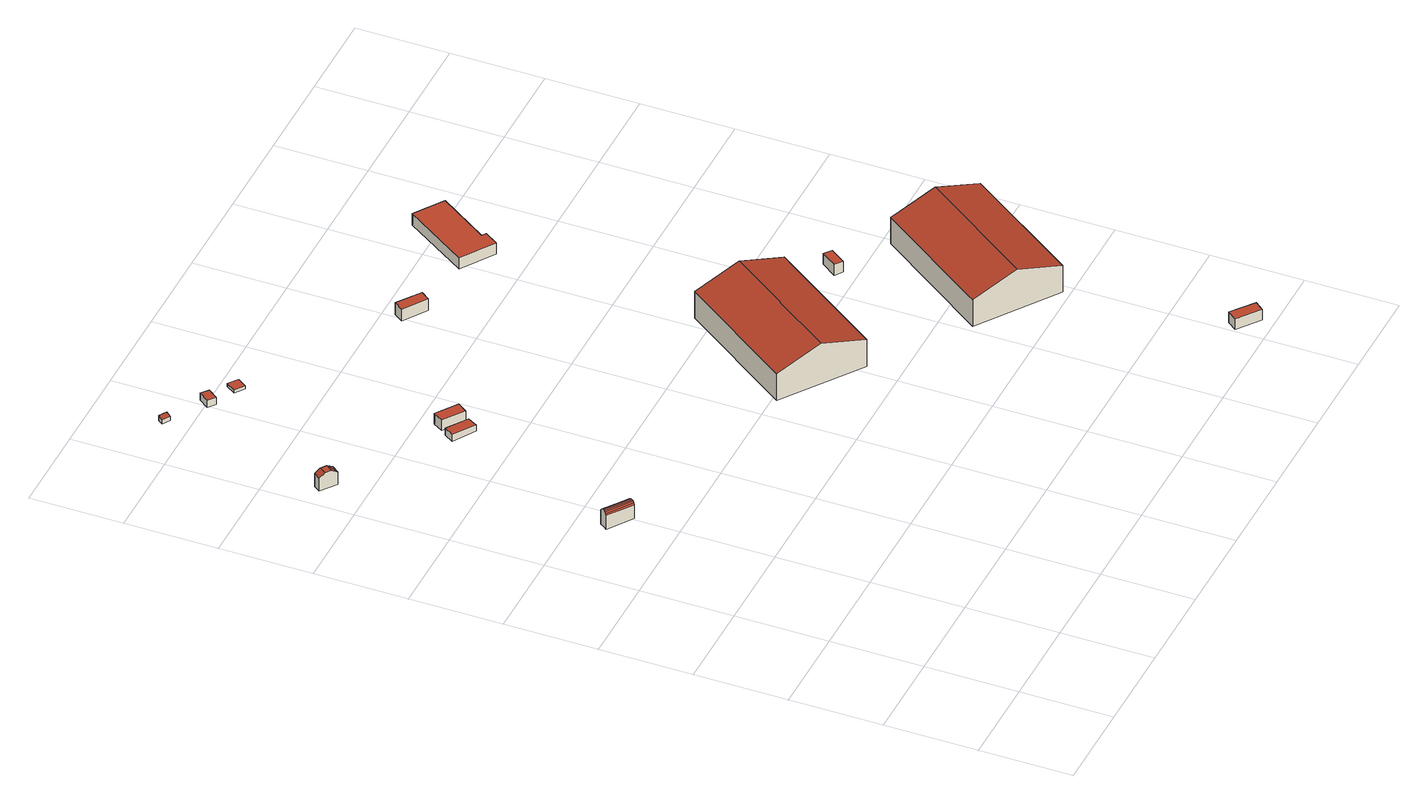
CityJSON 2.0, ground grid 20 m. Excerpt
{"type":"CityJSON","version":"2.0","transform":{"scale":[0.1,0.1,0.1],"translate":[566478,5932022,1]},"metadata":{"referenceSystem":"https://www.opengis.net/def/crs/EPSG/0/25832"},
"CityObjects":{
"building1":{"type":"Building","attributes":{"Grundfläche 2D":"12.574409","Grundhöhe NN":"5.292"},"geometry":[{"type":"Solid","lod":"3","boundaries":[[[[0,1,2,3]],[[4,1,0,5]],[[6,4,5,7]],[[8,6,7,9]],[[10,8,9,11]],[[12,10,11,13]],[[14,12,13,15]],[[3,2,16,17]],[[18,19,20,21,15,13,11,9,7,5,0,3,17,22]],[[14,15,21,23]],[[24,25,16,2,1,4,6,8,10,12,14,23,26]],[[24,26,23,21,20,19,18,22,17,16,25]]]],"semantics":{"surfaces":[{"type":"RoofSurface"},{"type":"WallSurface"},{"type":"GroundSurface"}],"values":[[0,0,0,0,0,0,0,1,1,1,1,2]]}}]},
"building2":{"type":"Building","attributes":{"Grundfläche 2D":"7.478232","Grundhöhe NN":"5.292"},"geometry":[{"type":"Solid","lod":"3","boundaries":[[[[27,28,29,30]],[[31,27,30,32]],[[31,32,33]],[[31,33,34]],[[33,32,30,29,35,36]],[[34,33,36,37]],[[28,27,31,34,37,38]],[[29,28,38,35]],[[36,35,38,37]]]],"semantics":{"surfaces":[{"type":"RoofSurface"},{"type":"WallSurface"},{"type":"GroundSurface"}],"values":[[0,0,0,0,1,1,1,1,2]]}}]},
"building3":{"type":"Building","attributes":{"Grundfläche 2D":"2.518542","Grundhöhe NN":"5.186"},"geometry":[{"type":"Solid","lod":"3","boundaries":[[[[39,40,41,42]],[[43,44,42,41]],[[44,45,39,42]],[[45,46,40,39]],[[46,43,41,40]],[[46,45,44,43]]]],"semantics":{"surfaces":[{"type":"RoofSurface"},{"type":"WallSurface"},{"type":"GroundSurface"}],"values":[[0,1,1,1,1,2]]}}]},
"building4":{"type":"Building","attributes":{"Grundfläche 2D":"13.533943","Grundhöhe NN":"5.292"},"geometry":[{"type":"Solid","lod":"3","boundaries":[[[[47,48,49,50]],[[51,52,50,49]],[[52,53,47,50]],[[53,54,48,47]],[[54,51,49,48]],[[54,53,52,51]]]],"semantics":{"surfaces":[{"type":"RoofSurface"},{"type":"WallSurface"},{"type":"GroundSurface"}],"values":[[0,1,1,1,1,2]]}}]},
"building5":{"type":"Building","attributes":{"Grundfläche 2D":"13.943022","Grundhöhe NN":"5.292"},"geometry":[{"type":"Solid","lod":"3","boundaries":[[[[55,56,57,58]],[[59,60,58,57]],[[60,61,55,58]],[[61,62,56,55]],[[62,59,57,56]],[[62,61,60,59]]]],"semantics":{"surfaces":[{"type":"RoofSurface"},{"type":"WallSurface"},{"type":"GroundSurface"}],"values":[[0,1,1,1,1,2]]}}]},
"building6":{"type":"Building","attributes":{"Grundfläche 2D":"5.380814","Grundhöhe NN":"4.749"},"geometry":[{"type":"Solid","lod":"3","boundaries":[[[[63,64,65,66]],[[67,68,66,65]],[[68,69,63,66]],[[69,70,64,63]],[[70,67,65,64]],[[70,69,68,67]]]],"semantics":{"surfaces":[{"type":"RoofSurface"},{"type":"WallSurface"},{"type":"GroundSurface"}],"values":[[0,1,1,1,1,2]]}}]},
"building7":{"type":"Building","attributes":{"Grundfläche 2D":"6.119038","Grundhöhe NN":"5.290"},"geometry":[{"type":"Solid","lod":"3","boundaries":[[[[71,72,73,74]],[[75,76,74,73]],[[76,77,71,74]],[[77,78,72,71]],[[78,75,73,72]],[[78,77,76,75]]]],"semantics":{"surfaces":[{"type":"RoofSurface"},{"type":"WallSurface"},{"type":"GroundSurface"}],"values":[[0,1,1,1,1,2]]}}]},
"building8":{"type":"Building","attributes":{"Grundfläche 2D":"618.463022","Grundhöhe NN":"7.189"},"geometry":[{"type":"Solid","lod":"3","boundaries":[[[[79,80,81,82]],[[83,80,79,84]],[[82,81,85,86]],[[84,79,82,86,87]],[[83,84,87,88]],[[85,81,80,83,88]],[[86,85,88,87]]]],"semantics":{"surfaces":[{"type":"RoofSurface"},{"type":"WallSurface"},{"type":"GroundSurface"}],"values":[[0,0,1,1,1,1,2]]}}]},
"building9":{"type":"Building","attributes":{"Grundfläche 2D":"14.509368","Grundhöhe NN":"5.450"},"geometry":[{"type":"Solid","lod":"3","boundaries":[[[[89,90,91,92]],[[93,94,92,91]],[[94,95,89,92]],[[95,96,90,89]],[[96,93,91,90]],[[96,95,94,93]]]],"semantics":{"surfaces":[{"type":"RoofSurface"},{"type":"WallSurface"},{"type":"GroundSurface"}],"values":[[0,1,1,1,1,2]]}}]},
"building10":{"type":"Building","attributes":{"Grundfläche 2D":"15.049171","Grundhöhe NN":"7.213"},"geometry":[{"type":"Solid","lod":"3","boundaries":[[[[97,98,99,100]],[[101,102,100,99]],[[102,103,97,100]],[[103,104,98,97]],[[104,101,99,98]],[[104,103,102,101]]]],"semantics":{"surfaces":[{"type":"RoofSurface"},{"type":"WallSurface"},{"type":"GroundSurface"}],"values":[[0,1,1,1,1,2]]}}]},
"building11":{"type":"Building","attributes":{"Grundfläche 2D":"8.059080","Grundhöhe NN":"7.186"},"geometry":[{"type":"Solid","lod":"3","boundaries":[[[[105,106,107,108]],[[109,110,108,107]],[[110,111,105,108]],[[111,112,106,105]],[[112,109,107,106]],[[112,111,110,109]]]],"semantics":{"surfaces":[{"type":"RoofSurface"},{"type":"WallSurface"},{"type":"GroundSurface"}],"values":[[0,1,1,1,1,2]]}}]},
"building12":{"type":"Building","attributes":{"Grundfläche 2D":"617.490329","Grundhöhe NN":"7.178"},"geometry":[{"type":"Solid","lod":"3","boundaries":[[[[113,114,115,116]],[[117,114,113,118]],[[116,115,119,120]],[[118,113,116,120,121]],[[117,118,121,122]],[[119,115,114,117,122]],[[121,120,119,122]]]],"semantics":{"surfaces":[{"type":"RoofSurface"},{"type":"WallSurface"},{"type":"GroundSurface"}],"values":[[0,0,1,1,1,1,2]]}}]},
"building13":{"type":"Building","attributes":{"Grundfläche 2D":"126.315418","Grundhöhe NN":"1.999"},"geometry":[{"type":"Solid","lod":"3","boundaries":[[[[123,124,125,126,127,128]],[[129,130,128,127]],[[130,131,123,128]],[[131,132,124,123]],[[132,133,125,124]],[[133,134,126,125]],[[134,129,127,126]],[[134,133,132,131,130,129]]]],"semantics":{"surfaces":[{"type":"RoofSurface"},{"type":"WallSurface"},{"type":"GroundSurface"}],"values":[[0,1,1,1,1,1,1,2]]}}]}
},
"vertices":[
[167,883,80],[115,920,80],[114,918,77],[166,882,77],[117,922,83],[169,885,83],[119,925,84],[171,888,84],[121,928,84],[173,891,84],[123,931,83],[175,894,83],[124,933,80],[177,896,80],[125,935,77],[178,898,77],[114,918,43],[166,882,43],[171,888,43],[175,894,43],[177,896,43],[178,898,43],[167,883,43],[125,935,43],[121,928,43],[119,925,43],[124,933,43],
[26,1483,82],[15,1490,74],[5,1476,74],[15,1468,82],[38,1474,82],[27,1460,82],[38,1451,74],[49,1466,74],[5,1476,43],[38,1451,43],[49,1466,43],[15,1490,43],
[102,1839,54],[86,1849,54],[79,1838,52],[95,1828,52],[79,1838,42],[95,1828,42],[102,1839,42],[86,1849,42],
[297,1271,58],[309,1292,58],[262,1321,60],[249,1300,60],[262,1321,43],[249,1300,43],[297,1271,43],[309,1292,43],
[331,1322,69],[286,1354,69],[272,1333,69],[316,1301,69],[272,1333,43],[316,1301,43],[331,1322,43],[286,1354,43],
[198,1790,54],[183,1803,54],[166,1781,54],[182,1769,54],[166,1781,37],[182,1769,37],[198,1790,37],[183,1803,37],
[255,1753,51],[235,1768,51],[221,1748,51],[241,1733,51],[221,1748,43],[241,1733,43],[255,1753,43],[235,1768,43],
[675,706,161],[849,954,161],[766,1012,128],[592,764,128],[933,895,128],[759,647,128],[766,1012,62],[592,764,62],[759,647,62],[933,895,62],
[619,1523,73],[569,1558,73],[555,1538,73],[605,1504,73],[555,1538,44],[605,1504,44],[619,1523,44],[569,1558,44],
[1209,20,88],[1162,57,88],[1147,37,88],[1194,0,88],[1147,37,62],[1194,0,62],[1209,20,62],[1162,57,62],
[1012,805,88],[1036,838,88],[1020,850,88],[996,817,88],[1020,850,62],[996,817,62],[1012,805,62],[1036,838,62],
[1038,449,160],[1212,697,160],[1130,755,127],[955,508,127],[1296,638,127],[1122,390,127],[1130,755,62],[955,508,62],[1122,390,62],[1296,638,62],
[788,1517,38],[859,1470,38],[878,1499,38],[869,1505,38],[941,1613,38],[879,1655,38],[941,1613,10],[879,1655,10],[788,1517,10],[859,1470,10],[878,1499,10],[869,1505,10]
]}
